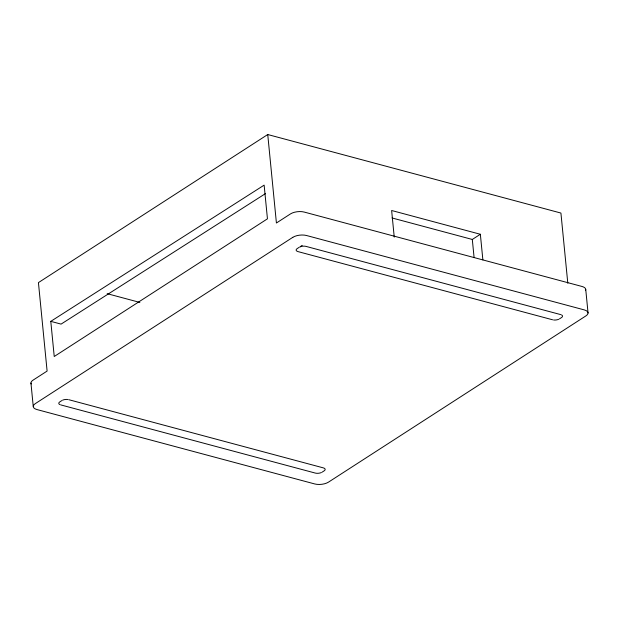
<?xml version="1.0" encoding="UTF-8"?>
<svg xmlns="http://www.w3.org/2000/svg" width="619" height="619" viewBox="0 0 619 619"><rect width="100%" height="100%" fill="white"/><g stroke="black" fill="none" stroke-linecap="round" stroke-linejoin="round"><path stroke-width="0.93" d="M302.188 245.372L299.936 246.911A4.913 2.167 -5.6 0 1 306.041 246.401L560.652 314.591M567.801 283.247L560.922 213.052L267.741 134.532L38.432 282.612L47.106 371.075L33.031 380.167A9.834 4.325 -5.6 0 0 31.213 383.997M61.823 400.594L59.811 401.893A4.913 2.167 -5.6 0 0 59.865 404.594M299.17 247.321L297.159 248.614A4.913 2.167 -5.6 0 0 298.002 251.6L552.605 319.791M391.997 217.95L472.312 239.46L480.359 234.268L482.874 259.918M322.128 472.15L324.139 470.85A4.913 2.167 -5.6 0 0 323.296 467.863L68.694 399.673M559.475 318.87L561.487 317.578A4.913 2.167 -5.6 0 0 561.433 314.87M50.789 321.354L264.143 185.135L267.447 218.824L54.232 356.505L50.789 321.354L61.08 324.108L265.474 193.608M480.359 234.268L391.634 210.499L394.241 237.1M107.18 293.677L139.855 302.428M60.647 404.872L315.249 473.063A4.913 2.167 -5.6 0 0 321.362 472.552M585.752 289.545L588.05 312.982M472.312 239.46L474.084 257.512M267.741 134.532L276.414 223.002L290.497 213.903A9.834 4.325 -5.6 0 1 304.246 212.077L581.992 286.465A9.834 4.325 -5.6 0 1 585.528 290.535M30.95 383.053L33.248 406.482M558.709 319.28A4.913 2.167 -5.6 0 1 553.533 319.969M62.589 400.184A4.913 2.167 -5.6 0 1 67.757 399.495M292.795 237.34L35.329 403.603A9.834 4.325 -5.6 0 0 37.008 409.569L314.754 483.957A9.834 4.325 -5.6 0 0 328.503 482.124L585.969 315.86A9.834 4.325 -5.6 0 0 584.29 309.902L306.544 235.514A9.834 4.325 -5.6 0 0 292.795 237.34"/></g></svg>
